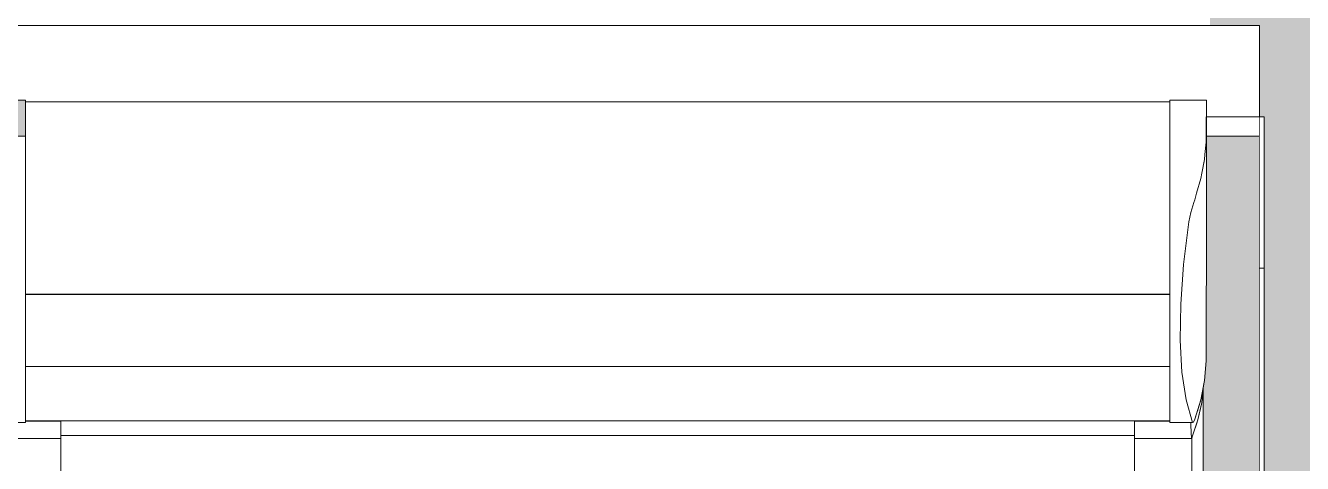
# Model space of a CAD drawing. Header units: metres. Extents: x -208 to 1512, y -277 to 123.
# Drawn here: x 4.325 to 5.222, y -14.458 to -14.15 of the extents above; entities that cross this region are included whole.
import ezdxf

# ---------------------------------------------------------------- set-up
doc = ezdxf.new("R2010")
doc.units = ezdxf.units.M
doc.header["$MEASUREMENT"] = 0
doc.linetypes.add('Wipeout_Contour', pattern=[1, 0, -1])
doc.layers.add('325 Dachfenster', color=7, linetype='Continuous')
doc.layers.add('330 Dachaufbau', color=7, linetype='Continuous')

# ---------------------------------------------------------------- blocks, each defined once
blk = doc.blocks.new('Dachfläche_27_4', base_point=(6.26, -10.4))
at = {"layer": '330 Dachaufbau', "linetype": 'Continuous', "lineweight": 0, "true_color": 0x000000}
h = blk.add_hatch(color=18, dxfattribs=at)
h.paths.add_polyline_path([(6.26, -13.58499), (3.315, -13.58499), (3.315, -11.155), (6.26, -11.155), (6.26, -10.4), (0.03813, -10.4), (0.05526, -15.07), (1.01714, -15.07), (1.01714, -14.22801), (2.76714, -14.22801), (2.76714, -15.07), (3.44551, -15.07), (3.44551, -14.22801), (5.19551, -14.22801), (5.19551, -15.07), (6.26, -15.07)])
h.paths.add_polyline_path([(1.06307, -12.8025), (1.06307, -11.20127), (2.76307, -11.20127), (2.76307, -12.8025)], flags=0)
at = {"layer": '330 Dachaufbau', "color": 7, "linetype": 'Continuous', "lineweight": 18, "flags": 128}
for points in [[(5.19551, -14.22801), (3.44551, -14.22801)], [(5.19551, -15.07), (5.19551, -14.22801)]]:
    blk.add_lwpolyline(points, dxfattribs=at)
blk = doc.blocks.new('VELUX SlopeRoofBundle[22]_4')
at = {"color": 254, "linetype": 'Wipeout_Contour', "lineweight": 0, "ltscale": 59.456602}
blk.add_wipeout([(4.32477, -14.20997), (4.32476, -14.21873), (4.32514, -14.21873), (4.32514, -14.20997)], dxfattribs=at).dxf.layer = '325 Dachfenster'
at = {"color": 254, "linetype": 'Wipeout_Contour', "lineweight": 0, "ltscale": 182.954751}
blk.add_wipeout([(5.13633, -14.37154), (5.13761, -14.39403), (5.1405, -14.4134), (5.145, -14.42938), (5.14564, -14.4291), (5.14674, -14.42693), (5.14674, -14.27283), (5.14598, -14.27474), (5.1439, -14.2816), (5.14258, -14.28817), (5.13884, -14.31829), (5.13676, -14.34615)], dxfattribs=at).dxf.layer = '325 Dachfenster'
at = {"color": 254, "linetype": 'Wipeout_Contour', "lineweight": 0, "ltscale": 59.84648}
blk.add_wipeout([(4.31753, -14.34615), (4.32514, -14.34615), (4.32514, -14.31829), (4.31545, -14.31829)], dxfattribs=at).dxf.layer = '325 Dachfenster'
at = {"color": 254, "linetype": 'Wipeout_Contour', "lineweight": 0, "ltscale": 61.959508}
blk.add_wipeout([(5.19214, -14.32091), (5.19214, -14.84205), (5.19551, -14.84205), (5.19551, -14.32091)], dxfattribs=at).dxf.layer = '325 Dachfenster'
at = {"color": 254, "linetype": 'Wipeout_Contour', "lineweight": 0, "ltscale": 60.102961}
blk.add_wipeout([(4.31668, -14.39403), (4.31379, -14.4134), (4.32514, -14.4134), (4.32514, -14.39403)], dxfattribs=at).dxf.layer = '325 Dachfenster'
at = {"color": 254, "linetype": 'Wipeout_Contour', "lineweight": 0, "ltscale": 90.517167}
blk.add_wipeout([(4.31019, -14.43518), (4.30998, -14.44058), (4.34994, -14.44058), (4.34994, -14.43142), (4.31394, -14.43142), (4.31409, -14.43518)], dxfattribs=at).dxf.layer = '325 Dachfenster'
at = {"color": 254, "linetype": 'Wipeout_Contour', "lineweight": 0, "ltscale": 59.42536}
blk.add_wipeout([(4.32478, -14.20261), (4.32477, -14.20997), (4.32514, -14.20997), (4.32514, -14.20261)], dxfattribs=at).dxf.layer = '325 Dachfenster'
at = {"color": 254, "linetype": 'Wipeout_Contour', "lineweight": 0, "ltscale": 59.49319}
blk.add_wipeout([(4.32476, -14.21873), (4.32475, -14.22906), (4.32514, -14.22906), (4.32514, -14.21873)], dxfattribs=at).dxf.layer = '325 Dachfenster'
at = {"color": 254, "linetype": 'Wipeout_Contour', "lineweight": 0, "ltscale": 60.76968}
blk.add_wipeout([(5.19214, -14.21437), (5.19214, -14.32091), (5.19551, -14.32091), (5.19551, -14.21437)], dxfattribs=at).dxf.layer = '325 Dachfenster'
at = {"color": 254, "linetype": 'Wipeout_Contour', "lineweight": 0, "ltscale": 75.765258}
blk.add_wipeout([(5.15084, -14.2578), (5.15084, -14.41344), (5.15344, -14.39979), (5.15344, -14.24443), (5.15152, -14.25402)], dxfattribs=at).dxf.layer = '325 Dachfenster'
at = {"color": 254, "linetype": 'Wipeout_Contour', "lineweight": 0, "ltscale": 59.715063}
blk.add_wipeout([(4.32514, -14.28817), (4.31171, -14.28817), (4.31545, -14.31829), (4.32514, -14.31829)], dxfattribs=at).dxf.layer = '325 Dachfenster'
at = {"color": 254, "linetype": 'Wipeout_Contour', "lineweight": 0, "ltscale": 59.996989}
blk.add_wipeout([(4.32514, -14.34615), (4.31753, -14.34615), (4.31796, -14.37154), (4.32514, -14.37154)], dxfattribs=at).dxf.layer = '325 Dachfenster'
at = {"color": 254, "linetype": 'Wipeout_Contour', "lineweight": 0, "ltscale": 61.36004}
blk.add_wipeout([(5.12914, -14.4134), (5.12914, -14.42938), (5.145, -14.42938), (5.1405, -14.4134)], dxfattribs=at).dxf.layer = '325 Dachfenster'
at = {"color": 254, "linetype": 'Wipeout_Contour', "lineweight": 0, "ltscale": 90.132946}
blk.add_wipeout([(4.31034, -14.42938), (4.31034, -14.43142), (4.34994, -14.43142), (4.34994, -14.42846), (4.32514, -14.42846), (4.32514, -14.42938)], dxfattribs=at).dxf.layer = '325 Dachfenster'
at = {"color": 254, "linetype": 'Wipeout_Contour', "lineweight": 0, "ltscale": 181.33872}
blk.add_wipeout([(4.31144, -14.52047), (4.31284, -14.52047), (4.31284, -14.66834), (4.31144, -14.66834), (4.31144, -15.01247), (4.34824, -15.01247), (4.34824, -14.44058), (4.31144, -14.44058), (4.31144, -14.46404), (4.31284, -14.46404), (4.31284, -14.4862), (4.31144, -14.4862)], dxfattribs=at).dxf.layer = '325 Dachfenster'
at = {"layer": '325 Dachfenster', "linetype": 'Continuous', "lineweight": 0, "flags": 128}
for points in [[(5.19551, -14.21437), (5.19551, -14.32091)], [(5.19214, -14.32091), (5.19551, -14.32091)], [(5.19551, -14.32091), (5.19551, -14.84205)]]:
    blk.add_lwpolyline(points, dxfattribs=at)
at = {"color": 254, "linetype": 'Wipeout_Contour', "lineweight": 0, "ltscale": 75.691037}
blk.add_wipeout([(5.15344, -14.39979), (5.15474, -14.38588), (5.15474, -14.23224), (5.15379, -14.24087), (5.15344, -14.24443)], dxfattribs=at).dxf.layer = '325 Dachfenster'
at = {"color": 254, "linetype": 'Wipeout_Contour', "lineweight": 0, "ltscale": 61.281219}
blk.add_wipeout([(5.12914, -14.39403), (5.12914, -14.4134), (5.1405, -14.4134), (5.13761, -14.39403)], dxfattribs=at).dxf.layer = '325 Dachfenster'
at = {"color": 254, "linetype": 'Wipeout_Contour', "lineweight": 0, "ltscale": 60.298523}
blk.add_wipeout([(4.32514, -14.42846), (4.34994, -14.42846), (4.34994, -14.42818), (4.32514, -14.42818)], dxfattribs=at).dxf.layer = '325 Dachfenster'
at = {"color": 254, "linetype": 'Wipeout_Contour', "lineweight": 0, "ltscale": 61.268256}
blk.add_wipeout([(5.10434, -14.42818), (5.10434, -14.42846), (5.12914, -14.42846), (5.12914, -14.42818)], dxfattribs=at).dxf.layer = '325 Dachfenster'
at = {"color": 254, "linetype": 'Wipeout_Contour', "lineweight": 0, "ltscale": 61.461456}
blk.add_wipeout([(4.34824, -14.44058), (4.34824, -15.01247), (4.34994, -15.01121), (4.34994, -14.44058)], dxfattribs=at).dxf.layer = '325 Dachfenster'
at = {"color": 254, "linetype": 'Wipeout_Contour', "lineweight": 0, "ltscale": 120.277264}
blk.add_wipeout([(5.15474, -14.23224), (5.15474, -14.36427), (5.15474, -14.36991), (5.15478, -14.29623), (5.15478, -14.20473), (5.15478, -14.20261), (5.15477, -14.20997), (5.15476, -14.21873)], dxfattribs=at).dxf.layer = '325 Dachfenster'
at = {"color": 254, "linetype": 'Wipeout_Contour', "lineweight": 0, "ltscale": 61.166953}
blk.add_wipeout([(5.12914, -14.39403), (5.13761, -14.39403), (5.13633, -14.37154), (5.12914, -14.37154)], dxfattribs=at).dxf.layer = '325 Dachfenster'
at = {"color": 254, "linetype": 'Wipeout_Contour', "lineweight": 0, "ltscale": 60.466822}
blk.add_wipeout([(5.12914, -14.20261), (5.12914, -14.20997), (5.15477, -14.20997), (5.15478, -14.20261)], dxfattribs=at).dxf.layer = '325 Dachfenster'
at = {"color": 254, "linetype": 'Wipeout_Contour', "lineweight": 0, "ltscale": 60.533061}
blk.add_wipeout([(5.12914, -14.21873), (5.12914, -14.22906), (5.15475, -14.22906), (5.15476, -14.21873)], dxfattribs=at).dxf.layer = '325 Dachfenster'
at = {"color": 254, "linetype": 'Wipeout_Contour', "lineweight": 0, "ltscale": 75.504805}
blk.add_wipeout([(5.12914, -14.25402), (5.12914, -14.26816), (5.14786, -14.26816), (5.15084, -14.2578), (5.15152, -14.25402)], dxfattribs=at).dxf.layer = '325 Dachfenster'
at = {"color": 254, "linetype": 'Wipeout_Contour', "lineweight": 0, "ltscale": 61.044944}
blk.add_wipeout([(5.12914, -14.34615), (5.12914, -14.37154), (5.13633, -14.37154), (5.13676, -14.34615)], dxfattribs=at).dxf.layer = '325 Dachfenster'
at = {"layer": '325 Dachfenster', "linetype": 'Continuous', "lineweight": 0, "flags": 128}
blk.add_lwpolyline([(5.15478, -14.20473), (5.15478, -14.20261)], dxfattribs=at)
at = {"color": 254, "linetype": 'Wipeout_Contour', "lineweight": 0, "ltscale": 60.497146}
blk.add_wipeout([(5.12914, -14.20997), (5.12914, -14.21873), (5.15476, -14.21873), (5.15477, -14.20997)], dxfattribs=at).dxf.layer = '325 Dachfenster'
at = {"color": 254, "linetype": 'Wipeout_Contour', "lineweight": 0, "ltscale": 75.340658}
blk.add_wipeout([(5.12914, -14.22906), (5.12914, -14.24087), (5.15379, -14.24087), (5.15474, -14.23224), (5.15475, -14.22906)], dxfattribs=at).dxf.layer = '325 Dachfenster'
at = {"color": 254, "linetype": 'Wipeout_Contour', "lineweight": 0, "ltscale": 60.994311}
blk.add_wipeout([(5.12914, -14.31829), (5.12914, -14.34615), (5.13676, -14.34615), (5.13884, -14.31829)], dxfattribs=at).dxf.layer = '325 Dachfenster'
at = {"layer": '325 Dachfenster', "linetype": 'Continuous', "lineweight": 0, "flags": 128}
blk.add_lwpolyline([(5.19551, -14.21437), (5.19214, -14.21437), (5.15478, -14.21437)], dxfattribs=at)
at = {"color": 254, "linetype": 'Wipeout_Contour', "lineweight": 0, "ltscale": 59.962325}
blk.add_wipeout([(4.32514, -14.20381), (4.32514, -14.21131), (5.12914, -14.21131), (5.12914, -14.20381)], dxfattribs=at).dxf.layer = '325 Dachfenster'
at = {"color": 254, "linetype": 'Wipeout_Contour', "lineweight": 0, "ltscale": 60.90732}
blk.add_wipeout([(5.12914, -14.28817), (5.12914, -14.31829), (5.13884, -14.31829), (5.14258, -14.28817)], dxfattribs=at).dxf.layer = '325 Dachfenster'
at = {"layer": '325 Dachfenster', "linetype": 'Continuous', "lineweight": 0, "flags": 128}
for points in [[(4.32514, -14.20261), (4.29951, -14.20261), (4.29914, -14.20261)], [(4.32514, -14.20381), (5.12914, -14.20381)], [(5.15478, -14.20261), (5.12914, -14.20261)]]:
    blk.add_lwpolyline(points, dxfattribs=at)
at = {"color": 254, "linetype": 'Wipeout_Contour', "lineweight": 0, "ltscale": 59.993039}
blk.add_wipeout([(5.12914, -14.21131), (4.32514, -14.21131), (4.32514, -14.22001), (5.12914, -14.22001)], dxfattribs=at).dxf.layer = '325 Dachfenster'
at = {"color": 254, "linetype": 'Wipeout_Contour', "lineweight": 0, "ltscale": 60.781121}
blk.add_wipeout([(5.12914, -14.2816), (5.12914, -14.28817), (5.14258, -14.28817), (5.1439, -14.2816)], dxfattribs=at).dxf.layer = '325 Dachfenster'
at = {"color": 254, "linetype": 'Wipeout_Contour', "lineweight": 0, "ltscale": 60.767572}
blk.add_wipeout([(5.12914, -14.27474), (5.12914, -14.2816), (5.1439, -14.2816), (5.14598, -14.27474)], dxfattribs=at).dxf.layer = '325 Dachfenster'
at = {"color": 254, "linetype": 'Wipeout_Contour', "lineweight": 0, "ltscale": 60.322712}
blk.add_wipeout([(5.12914, -14.28761), (4.32514, -14.28761), (4.32514, -14.31738), (5.12914, -14.31738)], dxfattribs=at).dxf.layer = '325 Dachfenster'
at = {"color": 254, "linetype": 'Wipeout_Contour', "lineweight": 0, "ltscale": 75.964574}
blk.add_wipeout([(5.12914, -14.26816), (5.12914, -14.27474), (5.14598, -14.27474), (5.14674, -14.27283), (5.14786, -14.26816)], dxfattribs=at).dxf.layer = '325 Dachfenster'
at = {"color": 254, "linetype": 'Wipeout_Contour', "lineweight": 0, "ltscale": 60.420186}
blk.add_wipeout([(4.32514, -14.31738), (4.32514, -14.33908), (5.12914, -14.33908), (5.12914, -14.31738)], dxfattribs=at).dxf.layer = '325 Dachfenster'
at = {"color": 254, "linetype": 'Wipeout_Contour', "lineweight": 0, "ltscale": 75.835721}
blk.add_wipeout([(5.14674, -14.27283), (5.14674, -14.42693), (5.15084, -14.41344), (5.15084, -14.2578), (5.14786, -14.26816)], dxfattribs=at).dxf.layer = '325 Dachfenster'
at = {"layer": '325 Dachfenster', "linetype": 'Continuous', "lineweight": 0, "flags": 128}
for points in [[(5.15474, -14.36991), (5.15478, -14.29623)], [(5.15474, -14.38455), (5.15474, -14.36991)]]:
    blk.add_lwpolyline(points, dxfattribs=at)
at = {"color": 254, "linetype": 'Wipeout_Contour', "lineweight": 0, "ltscale": 75.420294}
blk.add_wipeout([(5.12914, -14.24087), (5.12914, -14.25402), (5.15152, -14.25402), (5.15344, -14.24443), (5.15379, -14.24087)], dxfattribs=at).dxf.layer = '325 Dachfenster'
at = {"color": 254, "linetype": 'Wipeout_Contour', "lineweight": 0, "ltscale": 60.804557}
blk.add_wipeout([(5.15154, -14.40977), (5.15154, -14.4152), (5.15284, -14.40295), (5.15284, -14.40294)], dxfattribs=at).dxf.layer = '325 Dachfenster'
at = {"color": 254, "linetype": 'Wipeout_Contour', "lineweight": 0, "ltscale": 61.310512}
blk.add_wipeout([(5.10434, -14.44058), (5.14431, -14.44058), (5.14394, -14.43142), (5.10434, -14.43142)], dxfattribs=at).dxf.layer = '325 Dachfenster'
at = {"layer": '325 Dachfenster', "linetype": 'Continuous', "lineweight": 0, "flags": 128}
blk.add_lwpolyline([(5.15478, -14.29623), (5.15478, -14.20473)], dxfattribs=at)
at = {"color": 254, "linetype": 'Wipeout_Contour', "lineweight": 0, "ltscale": 60.070703}
blk.add_wipeout([(5.12914, -14.23026), (4.32514, -14.23026), (4.32514, -14.242), (5.12914, -14.242)], dxfattribs=at).dxf.layer = '325 Dachfenster'
at = {"color": 254, "linetype": 'Wipeout_Contour', "lineweight": 0, "ltscale": 91.472917}
blk.add_wipeout([(5.10434, -14.43142), (5.14394, -14.43142), (5.14394, -14.42938), (5.12914, -14.42938), (5.12914, -14.42846), (5.10434, -14.42846)], dxfattribs=at).dxf.layer = '325 Dachfenster'
at = {"color": 254, "linetype": 'Wipeout_Contour', "lineweight": 0, "ltscale": 62.386678}
blk.add_wipeout([(5.10434, -15.01121), (5.10604, -15.01247), (5.10604, -14.44058), (5.10434, -14.44058)], dxfattribs=at).dxf.layer = '325 Dachfenster'
at = {"color": 254, "linetype": 'Wipeout_Contour', "lineweight": 0, "ltscale": 60.028988}
blk.add_wipeout([(4.32514, -14.22001), (4.32514, -14.23026), (5.12914, -14.23026), (5.12914, -14.22001)], dxfattribs=at).dxf.layer = '325 Dachfenster'
at = {"color": 254, "linetype": 'Wipeout_Contour', "lineweight": 0, "ltscale": 60.117508}
blk.add_wipeout([(4.32514, -14.25494), (5.12914, -14.25494), (5.12914, -14.242), (4.32514, -14.242)], dxfattribs=at).dxf.layer = '325 Dachfenster'
at = {"color": 254, "linetype": 'Wipeout_Contour', "lineweight": 0, "ltscale": 60.768781}
blk.add_wipeout([(4.32514, -14.41206), (4.32514, -14.42818), (5.12914, -14.42818), (5.12914, -14.41206)], dxfattribs=at).dxf.layer = '325 Dachfenster'
at = {"color": 254, "linetype": 'Wipeout_Contour', "lineweight": 0, "ltscale": 92.07575}
blk.add_wipeout([(5.14394, -14.43142), (5.14431, -14.44058), (5.14439, -14.4405), (5.14484, -14.43932), (5.14484, -14.42938), (5.14394, -14.42938)], dxfattribs=at).dxf.layer = '325 Dachfenster'
at = {"layer": '325 Dachfenster', "linetype": 'Continuous', "lineweight": 0, "flags": 128}
blk.add_lwpolyline([(4.32514, -14.42938), (4.30929, -14.42938), (4.29914, -14.42938)], dxfattribs=at)
at = {"color": 254, "linetype": 'Wipeout_Contour', "lineweight": 0, "ltscale": 60.168741}
blk.add_wipeout([(5.12914, -14.25494), (4.32514, -14.25494), (4.32514, -14.26901), (5.12914, -14.26901)], dxfattribs=at).dxf.layer = '325 Dachfenster'
at = {"color": 254, "linetype": 'Wipeout_Contour', "lineweight": 0, "ltscale": 60.698022}
blk.add_wipeout([(4.32514, -14.39084), (4.32514, -14.41206), (5.12914, -14.41206), (5.12914, -14.39084)], dxfattribs=at).dxf.layer = '325 Dachfenster'
at = {"color": 254, "linetype": 'Wipeout_Contour', "lineweight": 0, "ltscale": 107.224481}
blk.add_wipeout([(5.14484, -14.43932), (5.14884, -14.42737), (5.14884, -14.42002), (5.14674, -14.42693), (5.14564, -14.4291), (5.145, -14.42938), (5.14484, -14.42938)], dxfattribs=at).dxf.layer = '325 Dachfenster'
at = {"color": 254, "linetype": 'Wipeout_Contour', "lineweight": 0, "ltscale": 60.817238}
blk.add_wipeout([(4.34994, -14.43497), (5.10434, -14.43497), (5.10434, -14.43265), (4.34994, -14.43265)], dxfattribs=at).dxf.layer = '325 Dachfenster'
at = {"color": 254, "linetype": 'Wipeout_Contour', "lineweight": 0, "ltscale": 60.206791}
blk.add_wipeout([(4.32514, -14.26901), (4.32514, -14.27509), (5.12914, -14.27509), (5.12914, -14.26901)], dxfattribs=at).dxf.layer = '325 Dachfenster'
at = {"color": 254, "linetype": 'Wipeout_Contour', "lineweight": 0, "ltscale": 60.655755}
blk.add_wipeout([(5.12914, -14.39), (4.32514, -14.39), (4.32514, -14.39084), (5.12914, -14.39084)], dxfattribs=at).dxf.layer = '325 Dachfenster'
at = {"color": 254, "linetype": 'Wipeout_Contour', "lineweight": 0, "ltscale": 76.108314}
blk.add_wipeout([(5.14884, -14.42002), (5.14884, -14.42737), (5.15154, -14.4152), (5.15154, -14.40977), (5.15084, -14.41344)], dxfattribs=at).dxf.layer = '325 Dachfenster'
at = {"color": 254, "linetype": 'Wipeout_Contour', "lineweight": 0, "ltscale": 60.23053}
blk.add_wipeout([(5.12914, -14.27509), (4.32514, -14.27509), (4.32514, -14.28152), (5.12914, -14.28152)], dxfattribs=at).dxf.layer = '325 Dachfenster'
at = {"color": 254, "linetype": 'Wipeout_Contour', "lineweight": 0, "ltscale": 60.610042}
blk.add_wipeout([(4.32514, -14.39), (5.12914, -14.39), (5.12914, -14.36652), (4.32514, -14.36652)], dxfattribs=at).dxf.layer = '325 Dachfenster'
at = {"color": 254, "linetype": 'Wipeout_Contour', "lineweight": 0, "ltscale": 77.456426}
blk.add_wipeout([(5.14464, -14.43984), (5.14464, -15.01151), (5.14864, -14.99956), (5.14864, -14.42797), (5.14484, -14.43932)], dxfattribs=at).dxf.layer = '325 Dachfenster'
at = {"layer": '325 Dachfenster', "linetype": 'Continuous', "lineweight": 0, "flags": 128}
blk.add_lwpolyline([(4.32514, -14.39), (5.12914, -14.39)], dxfattribs=at)
at = {"color": 254, "linetype": 'Wipeout_Contour', "lineweight": 0, "ltscale": 60.254255}
blk.add_wipeout([(4.32514, -14.28152), (4.32514, -14.28761), (5.12914, -14.28761), (5.12914, -14.28152)], dxfattribs=at).dxf.layer = '325 Dachfenster'
at = {"color": 254, "linetype": 'Wipeout_Contour', "lineweight": 0, "ltscale": 60.515516}
blk.add_wipeout([(4.32514, -14.34014), (4.32514, -14.36652), (5.12914, -14.36652), (5.12914, -14.34014)], dxfattribs=at).dxf.layer = '325 Dachfenster'
at = {"color": 254, "linetype": 'Wipeout_Contour', "lineweight": 0, "ltscale": 77.39662}
blk.add_wipeout([(5.14864, -14.42797), (5.14864, -14.99956), (5.15134, -14.98739), (5.15134, -14.4161), (5.14884, -14.42737)], dxfattribs=at).dxf.layer = '325 Dachfenster'
at = {"color": 254, "linetype": 'Wipeout_Contour', "lineweight": 0, "ltscale": 62.415956}
blk.add_wipeout([(5.10604, -14.44058), (5.10604, -15.01247), (5.14284, -15.01247), (5.14284, -14.44058)], dxfattribs=at).dxf.layer = '325 Dachfenster'
at = {"layer": '325 Dachfenster', "linetype": 'Continuous', "lineweight": 0, "flags": 128}
for points in [[(5.145, -14.42938), (5.12914, -14.42938)], [(5.145, -14.42938), (5.14564, -14.4291)]]:
    blk.add_lwpolyline(points, dxfattribs=at)
at = {"color": 254, "linetype": 'Wipeout_Contour', "lineweight": 0, "ltscale": 60.462824}
blk.add_wipeout([(4.32514, -14.33986), (5.12914, -14.33986), (5.12914, -14.3393), (4.32514, -14.3393)], dxfattribs=at).dxf.layer = '325 Dachfenster'
at = {"color": 254, "linetype": 'Wipeout_Contour', "lineweight": 0, "ltscale": 77.31211}
blk.add_wipeout([(5.15134, -14.4161), (5.15134, -14.98739), (5.15264, -14.97514), (5.15264, -14.40484), (5.15154, -14.4152)], dxfattribs=at).dxf.layer = '325 Dachfenster'
at = {"color": 254, "linetype": 'Wipeout_Contour', "lineweight": 0, "ltscale": 91.932907}
blk.add_wipeout([(5.14284, -14.44058), (5.14284, -15.01247), (5.14464, -15.01151), (5.14464, -14.43984), (5.14439, -14.4405), (5.14431, -14.44058)], dxfattribs=at).dxf.layer = '325 Dachfenster'
at = {"color": 254, "linetype": 'Wipeout_Contour', "lineweight": 0, "ltscale": 60.904277}
blk.add_wipeout([(4.34994, -14.45811), (5.10434, -14.45811), (5.10434, -14.45535), (4.34994, -14.45535)], dxfattribs=at).dxf.layer = '325 Dachfenster'
at = {"layer": '325 Dachfenster', "linetype": 'Continuous', "lineweight": 0, "flags": 128}
for points in [[(5.15478, -14.20261), (5.15477, -14.20997), (5.15476, -14.21873), (5.15475, -14.22906), (5.15474, -14.23224), (5.15379, -14.24087), (5.15344, -14.24443), (5.15152, -14.25402), (5.15084, -14.2578), (5.14786, -14.26816), (5.14674, -14.27283), (5.14598, -14.27474), (5.1439, -14.2816), (5.14258, -14.28817), (5.13884, -14.31829), (5.13676, -14.34615), (5.13633, -14.37154), (5.13761, -14.39403), (5.1405, -14.4134), (5.145, -14.42938)], [(5.14564, -14.4291), (5.14674, -14.42693), (5.15084, -14.41344), (5.15344, -14.39979), (5.15474, -14.38588), (5.15474, -14.38455)], [(5.14439, -14.4405), (5.14484, -14.43932), (5.14884, -14.42737), (5.15154, -14.4152), (5.15284, -14.40295)], [(5.15264, -14.97514), (5.15264, -14.40484)], [(5.15284, -14.40294), (5.15284, -14.40295)], [(5.14394, -14.42938), (5.14394, -14.43142), (5.14431, -14.44058)], [(5.14431, -14.44058), (5.14439, -14.4405)], [(5.14464, -15.01151), (5.14464, -14.43984)]]:
    blk.add_lwpolyline(points, dxfattribs=at)
at = {"color": 254, "linetype": 'Wipeout_Contour', "lineweight": 0, "ltscale": 60.461342}
blk.add_wipeout([(5.12914, -14.33908), (4.32514, -14.33908), (4.32514, -14.3393), (5.12914, -14.3393)], dxfattribs=at).dxf.layer = '325 Dachfenster'
at = {"color": 254, "linetype": 'Wipeout_Contour', "lineweight": 0, "ltscale": 60.893258}
blk.add_wipeout([(4.34994, -14.45535), (5.10434, -14.45535), (5.10434, -14.4523), (4.34994, -14.4523)], dxfattribs=at).dxf.layer = '325 Dachfenster'
at = {"color": 254, "linetype": 'Wipeout_Contour', "lineweight": 0, "ltscale": 60.464428}
blk.add_wipeout([(4.32514, -14.33986), (4.32514, -14.34014), (5.12914, -14.34014), (5.12914, -14.33986)], dxfattribs=at).dxf.layer = '325 Dachfenster'
at = {"color": 254, "linetype": 'Wipeout_Contour', "lineweight": 0, "ltscale": 60.880841}
blk.add_wipeout([(4.34994, -14.44881), (4.34994, -14.4523), (5.10434, -14.4523), (5.10434, -14.44881)], dxfattribs=at).dxf.layer = '325 Dachfenster'
at = {"layer": '325 Dachfenster', "linetype": 'Continuous', "lineweight": 0, "flags": 128}
for points in [[(4.32514, -14.20261), (4.32514, -14.20997), (4.32514, -14.21873), (4.32514, -14.22906), (4.32514, -14.24087), (4.32514, -14.25402), (4.32514, -14.26816), (4.32514, -14.27474), (4.32514, -14.2816), (4.32514, -14.28817), (4.32514, -14.31829), (4.32514, -14.34615), (4.32514, -14.37154), (4.32514, -14.39403), (4.32514, -14.4134), (4.32514, -14.42938)], [(5.12914, -14.20261), (5.12914, -14.20997), (5.12914, -14.21873), (5.12914, -14.22906), (5.12914, -14.24087), (5.12914, -14.25402), (5.12914, -14.26816), (5.12914, -14.27474), (5.12914, -14.2816), (5.12914, -14.28817), (5.12914, -14.31829), (5.12914, -14.34615), (5.12914, -14.37154), (5.12914, -14.39403), (5.12914, -14.4134), (5.12914, -14.42938)], [(4.32514, -14.33908), (5.12914, -14.33908)]]:
    blk.add_lwpolyline(points, dxfattribs=at)
at = {"color": 254, "linetype": 'Wipeout_Contour', "lineweight": 0, "ltscale": 60.867149}
blk.add_wipeout([(4.34994, -14.44881), (5.10434, -14.44881), (5.10434, -14.44509), (4.34994, -14.44509)], dxfattribs=at).dxf.layer = '325 Dachfenster'
at = {"color": 254, "linetype": 'Wipeout_Contour', "lineweight": 0, "ltscale": 60.852719}
blk.add_wipeout([(4.34994, -14.44121), (4.34994, -14.44509), (5.10434, -14.44509), (5.10434, -14.44121)], dxfattribs=at).dxf.layer = '325 Dachfenster'
at = {"color": 254, "linetype": 'Wipeout_Contour', "lineweight": 0, "ltscale": 60.831907}
blk.add_wipeout([(4.34994, -14.43844), (5.10434, -14.43844), (5.10434, -14.43692), (4.34994, -14.43692)], dxfattribs=at).dxf.layer = '325 Dachfenster'
at = {"color": 254, "linetype": 'Wipeout_Contour', "lineweight": 0, "ltscale": 60.825326}
blk.add_wipeout([(4.34994, -14.43497), (4.34994, -14.43692), (5.10434, -14.43692), (5.10434, -14.43497)], dxfattribs=at).dxf.layer = '325 Dachfenster'
at = {"color": 254, "linetype": 'Wipeout_Contour', "lineweight": 0, "ltscale": 60.807624}
blk.add_wipeout([(5.10434, -14.4299), (4.34994, -14.4299), (4.34994, -14.43265), (5.10434, -14.43265)], dxfattribs=at).dxf.layer = '325 Dachfenster'
at = {"color": 254, "linetype": 'Wipeout_Contour', "lineweight": 0, "ltscale": 60.842114}
blk.add_wipeout([(4.34994, -14.44012), (4.34994, -14.44062), (5.10434, -14.44062), (5.10434, -14.44012)], dxfattribs=at).dxf.layer = '325 Dachfenster'
at = {"color": 254, "linetype": 'Wipeout_Contour', "lineweight": 0, "ltscale": 60.799119}
blk.add_wipeout([(4.34994, -14.4299), (5.10434, -14.4299), (5.10434, -14.42818), (4.34994, -14.42818)], dxfattribs=at).dxf.layer = '325 Dachfenster'
at = {"color": 254, "linetype": 'Wipeout_Contour', "lineweight": 0, "ltscale": 60.840389}
blk.add_wipeout([(5.10434, -14.43972), (4.34994, -14.43972), (4.34994, -14.44012), (5.10434, -14.44012)], dxfattribs=at).dxf.layer = '325 Dachfenster'
at = {"layer": '325 Dachfenster', "linetype": 'Continuous', "lineweight": 0, "flags": 128}
for points in [[(4.32514, -14.42818), (5.12914, -14.42818)], [(4.32514, -14.42846), (4.34994, -14.42846)], [(4.34994, -14.42846), (4.34994, -14.42818)], [(5.10434, -14.42818), (5.10434, -14.42846)], [(5.10434, -14.42846), (5.12914, -14.42846)]]:
    blk.add_lwpolyline(points, dxfattribs=at)
at = {"color": 254, "linetype": 'Wipeout_Contour', "lineweight": 0, "ltscale": 60.838977}
blk.add_wipeout([(4.34994, -14.43938), (4.34994, -14.43972), (5.10434, -14.43972), (5.10434, -14.43938)], dxfattribs=at).dxf.layer = '325 Dachfenster'
at = {"color": 254, "linetype": 'Wipeout_Contour', "lineweight": 0, "ltscale": 60.836566}
blk.add_wipeout([(5.10434, -14.43844), (4.34994, -14.43844), (4.34994, -14.43938), (5.10434, -14.43938)], dxfattribs=at).dxf.layer = '325 Dachfenster'
at = {"color": 254, "linetype": 'Wipeout_Contour', "lineweight": 0, "ltscale": 60.844606}
blk.add_wipeout([(4.34994, -14.44121), (5.10434, -14.44121), (5.10434, -14.44085), (4.34994, -14.44085)], dxfattribs=at).dxf.layer = '325 Dachfenster'
at = {"color": 254, "linetype": 'Wipeout_Contour', "lineweight": 0, "ltscale": 60.843622}
blk.add_wipeout([(4.34994, -14.44085), (5.10434, -14.44085), (5.10434, -14.44069), (4.34994, -14.44069)], dxfattribs=at).dxf.layer = '325 Dachfenster'
at = {"color": 254, "linetype": 'Wipeout_Contour', "lineweight": 0, "ltscale": 60.843188}
blk.add_wipeout([(5.10434, -14.44062), (4.34994, -14.44062), (4.34994, -14.44069), (5.10434, -14.44069)], dxfattribs=at).dxf.layer = '325 Dachfenster'
at = {"layer": '325 Dachfenster', "linetype": 'Continuous', "lineweight": 0, "flags": 128}
for points in [[(4.34994, -14.42846), (4.34994, -14.43142), (4.34994, -14.44058)], [(5.10434, -14.42846), (5.10434, -14.43142), (5.10434, -14.44058)], [(4.34994, -14.44058), (4.30998, -14.44058), (4.27434, -14.44058)], [(5.10434, -14.43844), (4.34994, -14.43844)], [(4.34994, -15.01121), (4.34994, -14.44058)], [(5.10434, -15.01121), (5.10434, -14.44058)], [(5.14431, -14.44058), (5.10434, -14.44058)]]:
    blk.add_lwpolyline(points, dxfattribs=at)
blk = doc.blocks.new('Dachfläche_38_4', base_point=(5.19214, -14.84386))
at = {"color": 254, "linetype": 'Wipeout_Contour', "lineweight": 0, "ltscale": 88.478066}
blk.add_wipeout([(5.15728, -13.5322), (3.43214, -13.5322), (3.43214, -14.15444), (3.44551, -14.15444), (3.44551, -14.15023), (5.15728, -14.15023)], dxfattribs=at).dxf.layer = '325 Dachfenster'
at = {"color": 254, "linetype": 'Wipeout_Contour', "lineweight": 0, "ltscale": 270.380338}
blk.add_wipeout([(3.44551, -14.15023), (3.44551, -14.22601), (3.46951, -14.22694), (3.46951, -14.20473), (3.46951, -14.20261), (3.49514, -14.20261), (3.49514, -14.20381), (4.29914, -14.20381), (4.29914, -14.20261), (4.32514, -14.20261), (4.32514, -14.20381), (5.12914, -14.20381), (5.12914, -14.20261), (5.15478, -14.20261), (5.15478, -14.20473), (5.15478, -14.22801), (5.19214, -14.22801), (5.19214, -14.15023)], dxfattribs=at).dxf.layer = '325 Dachfenster'
at = {"layer": '325 Dachfenster', "linetype": 'Continuous', "lineweight": 0, "true_color": 0x000000}
blk.add_hatch(color=18, dxfattribs=at).paths.add_polyline_path([(5.15284, -14.40295), (5.15264, -14.40484), (5.15264, -14.84386), (5.19214, -14.84386), (5.19214, -14.22801), (5.15478, -14.22801), (5.15478, -14.28437), (5.15478, -14.28642), (5.15478, -14.29682), (5.15474, -14.36991), (5.15474, -14.37759), (5.15474, -14.38588), (5.15344, -14.39979), (5.15284, -14.40294)])
at = {"layer": '325 Dachfenster', "color": 7, "linetype": 'Continuous', "lineweight": 13, "true_color": 0xf4f4f4, "flags": 128}
for points in [[(3.44551, -14.15023), (5.19214, -14.15023)], [(5.19214, -14.22801), (5.19214, -14.15023)], [(5.19214, -14.22801), (5.15478, -14.22801)], [(5.19214, -14.22801), (5.19214, -14.84386)]]:
    blk.add_lwpolyline(points, dxfattribs=at)
at = {"layer": '325 Dachfenster', "linetype": 'Continuous', "lineweight": 0}
blk.add_blockref('VELUX SlopeRoofBundle[22]_4', (0, 0), dxfattribs=at)

msp = doc.modelspace()

# ---------------------------------------------------------------- block references
at = {"layer": '330 Dachaufbau', "color": 7, "linetype": 'Continuous', "lineweight": 18}
msp.add_blockref('Dachfläche_27_4', (6.26, -10.4), dxfattribs=at)

# ---------------------------------------------------------------- next in the draw order: block references
at = {"layer": '325 Dachfenster', "color": 7, "linetype": 'Continuous', "lineweight": 13, "true_color": 0xf4f4f4}
msp.add_blockref('Dachfläche_38_4', (5.19214, -14.84386), dxfattribs=at)

doc.saveas('drawing.dxf')
